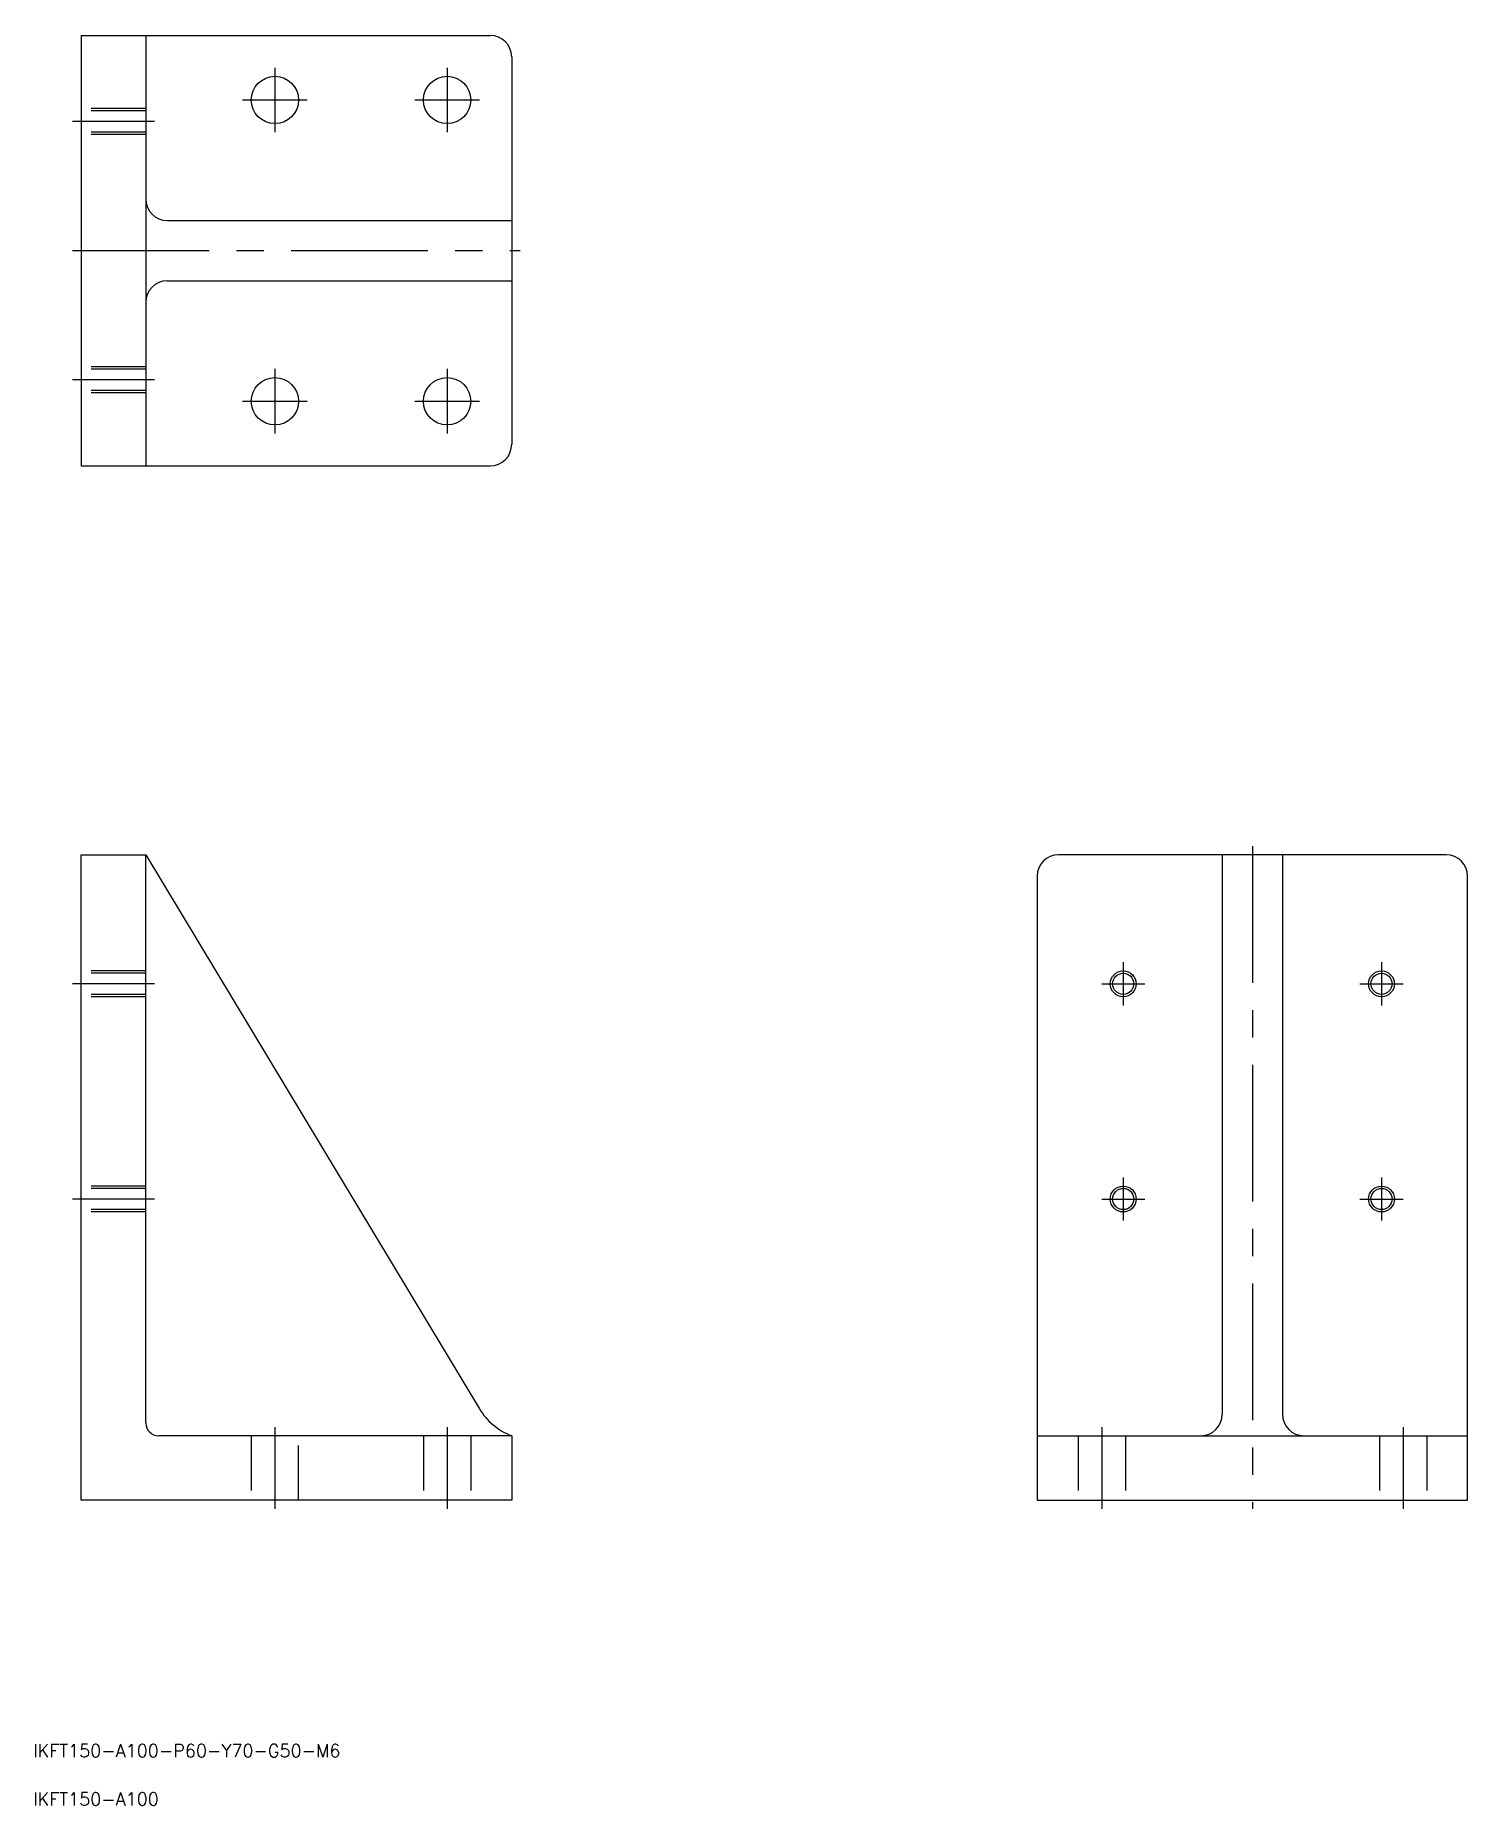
# Model space of a CAD drawing. Extents: x -283 to 50, y -71 to 340.
import ezdxf

# ---------------------------------------------------------------- set-up
doc = ezdxf.new("R2010")
doc.units = 0
doc.linetypes.add('CENTER', pattern=[50.8, 31.75, -6.35, 6.35, -6.35])
doc.linetypes.add('DASHED', pattern=[19.05, 12.7, -6.35])
doc.layers.get('0').update_dxf_attribs({"linetype": 'CONTINUOUS'})
doc.layers.add('CENTER', color=1, linetype='CENTER')
doc.styles.get("Standard").update_dxf_attribs({"font": 'txt.shx', "height": 3, "bigfont": 'bigfont.shx'})

msp = doc.modelspace()

# ---------------------------------------------------------------- linework, layer by layer
at = {"color": 7, "linetype": 'CONTINUOUS'}
for p, q in [((-272.06, 340.34), (-272.06, 240.34)), ((-272.06, 340.34), (-177.06, 340.34)), ((-257.06, 340.34), (-257.06, 240.34)), ((-172.06, 335.34), (-172.06, 245.34)), ((-252.06, 297.34), (-172.06, 297.34)), ((-252.06, 283.34), (-172.06, 283.34)), ((-272.06, 240.34), (-177.06, 240.34)), ((-272.06, 0), (-272.06, 150)), ((-272.06, 150), (-257.06, 150)), ((-257.06, 18), (-257.06, 150)), ((-257.06, 150), (-179.56, 21.28)), ((45, 150), (-45, 150)), ((-7, 150), (-7, 20)), ((7, 150), (7, 20)), ((-50, 145), (-50, 0)), ((50, 0), (50, 145)), ((-172.06, 15), (-254.06, 15)), ((-172.06, 15), (-172.06, 0)), ((-50, 15), (50, 15)), ((-172.06, 0), (-272.06, 0)), ((-50, 0), (50, 0))]:
    msp.add_line(p, q, dxfattribs=at)
at = {"color": 3, "linetype": 'DASHED'}
for p, q in [((-257.06, 323.34), (-272.06, 323.34)), ((-257.06, 322.8), (-272.06, 322.8)), ((-257.06, 317.88), (-272.06, 317.88)), ((-257.06, 317.34), (-272.06, 317.34)), ((-257.06, 263.34), (-272.06, 263.34)), ((-257.06, 262.8), (-272.06, 262.8)), ((-257.06, 257.88), (-272.06, 257.88)), ((-257.06, 257.34), (-272.06, 257.34)), ((-257.06, 123), (-272.06, 123)), ((-257.06, 122.46), (-272.06, 122.46)), ((-257.06, 117.54), (-272.06, 117.54)), ((-257.06, 117), (-272.06, 117)), ((-257.06, 73), (-272.06, 73)), ((-257.06, 72.46), (-272.06, 72.46)), ((-257.06, 67.54), (-272.06, 67.54)), ((-257.06, 67), (-272.06, 67)), ((-232.56, 15), (-232.56, 0)), ((-221.56, 0), (-221.56, 15)), ((-192.56, 15), (-192.56, 0)), ((-181.56, 15), (-181.56, 0)), ((-40.5, 15), (-40.5, 0)), ((-29.5, 15), (-29.5, 0)), ((29.5, 15), (29.5, 0)), ((40.5, 15), (40.5, 0))]:
    msp.add_line(p, q, dxfattribs=at)
at = {"color": 7, "linetype": 'CONTINUOUS'}
for centre, radius in [((-227.06, 325.34), 5.5), ((-187.06, 325.34), 5.5), ((-227.06, 255.34), 5.5), ((-187.06, 255.34), 5.5), ((-30, 120), 2.46), ((30, 120), 2.46), ((-30, 70), 2.46), ((30, 70), 2.46)]:
    msp.add_circle(centre, radius, dxfattribs=at)
at = {"color": 3, "linetype": 'CONTINUOUS'}
for centre in [(-30, 120), (30, 120), (-30, 70), (30, 70)]:
    msp.add_circle(centre, 3, dxfattribs=at)
at = {"color": 7, "linetype": 'CONTINUOUS'}
for centre, radius, start, end in [((-177.06, 335.34), 5, 0, 90), ((-252.06, 302.34), 5, 180, 270), ((-252.06, 278.34), 5, 90, 180), ((-177.06, 245.34), 5, 270, 0), ((-45, 145), 5, 90, 180), ((45, 145), 5, 0, 90), ((-166.71, 29.01), 15, 211.0507, 249.1016), ((-254.06, 18), 3, 180, 270), ((-12, 20), 5, 270, 0), ((12, 20), 5, 180, 270)]:
    msp.add_arc(centre, radius, start, end, dxfattribs=at)
at = {"layer": 'CENTER', "color": 1, "linetype": 'CENTER'}
for p, q in [((-227.06, 332.84), (-227.06, 317.84)), ((-187.06, 332.84), (-187.06, 317.84)), ((-234.56, 325.34), (-219.56, 325.34)), ((-194.56, 325.34), (-179.56, 325.34)), ((-255.06, 320.34), (-274.06, 320.34)), ((-274.06, 290.34), (-170.06, 290.34)), ((-255.06, 260.34), (-274.06, 260.34)), ((-227.06, 262.84), (-227.06, 247.84)), ((-187.06, 262.84), (-187.06, 247.84)), ((-234.56, 255.34), (-219.56, 255.34)), ((-194.56, 255.34), (-179.56, 255.34)), ((0, 152), (0, -2)), ((-30, 125), (-30, 115)), ((30, 125), (30, 115)), ((-255.06, 120), (-274.06, 120)), ((-35, 120), (-25, 120)), ((25, 120), (35, 120)), ((-30, 75), (-30, 65)), ((30, 75), (30, 65)), ((-255.06, 70), (-274.06, 70)), ((-35, 70), (-25, 70)), ((25, 70), (35, 70)), ((-227.06, 17), (-227.06, -2)), ((-187.06, 17), (-187.06, -2)), ((-35, 17), (-35, -2)), ((35, 17), (35, -2))]:
    msp.add_line(p, q, dxfattribs=at)

# ---------------------------------------------------------------- texts
at = {"color": 7, "linetype": 'CONTINUOUS'}
for s, p in [('IKFT150-A100-P60-Y70-G50-M6', (-283.21, -59.68)), ('IKFT150-A100', (-283.21, -70.92))]:
    msp.add_text(s, height=3, dxfattribs=at).set_placement(p)

doc.saveas('drawing.dxf')
